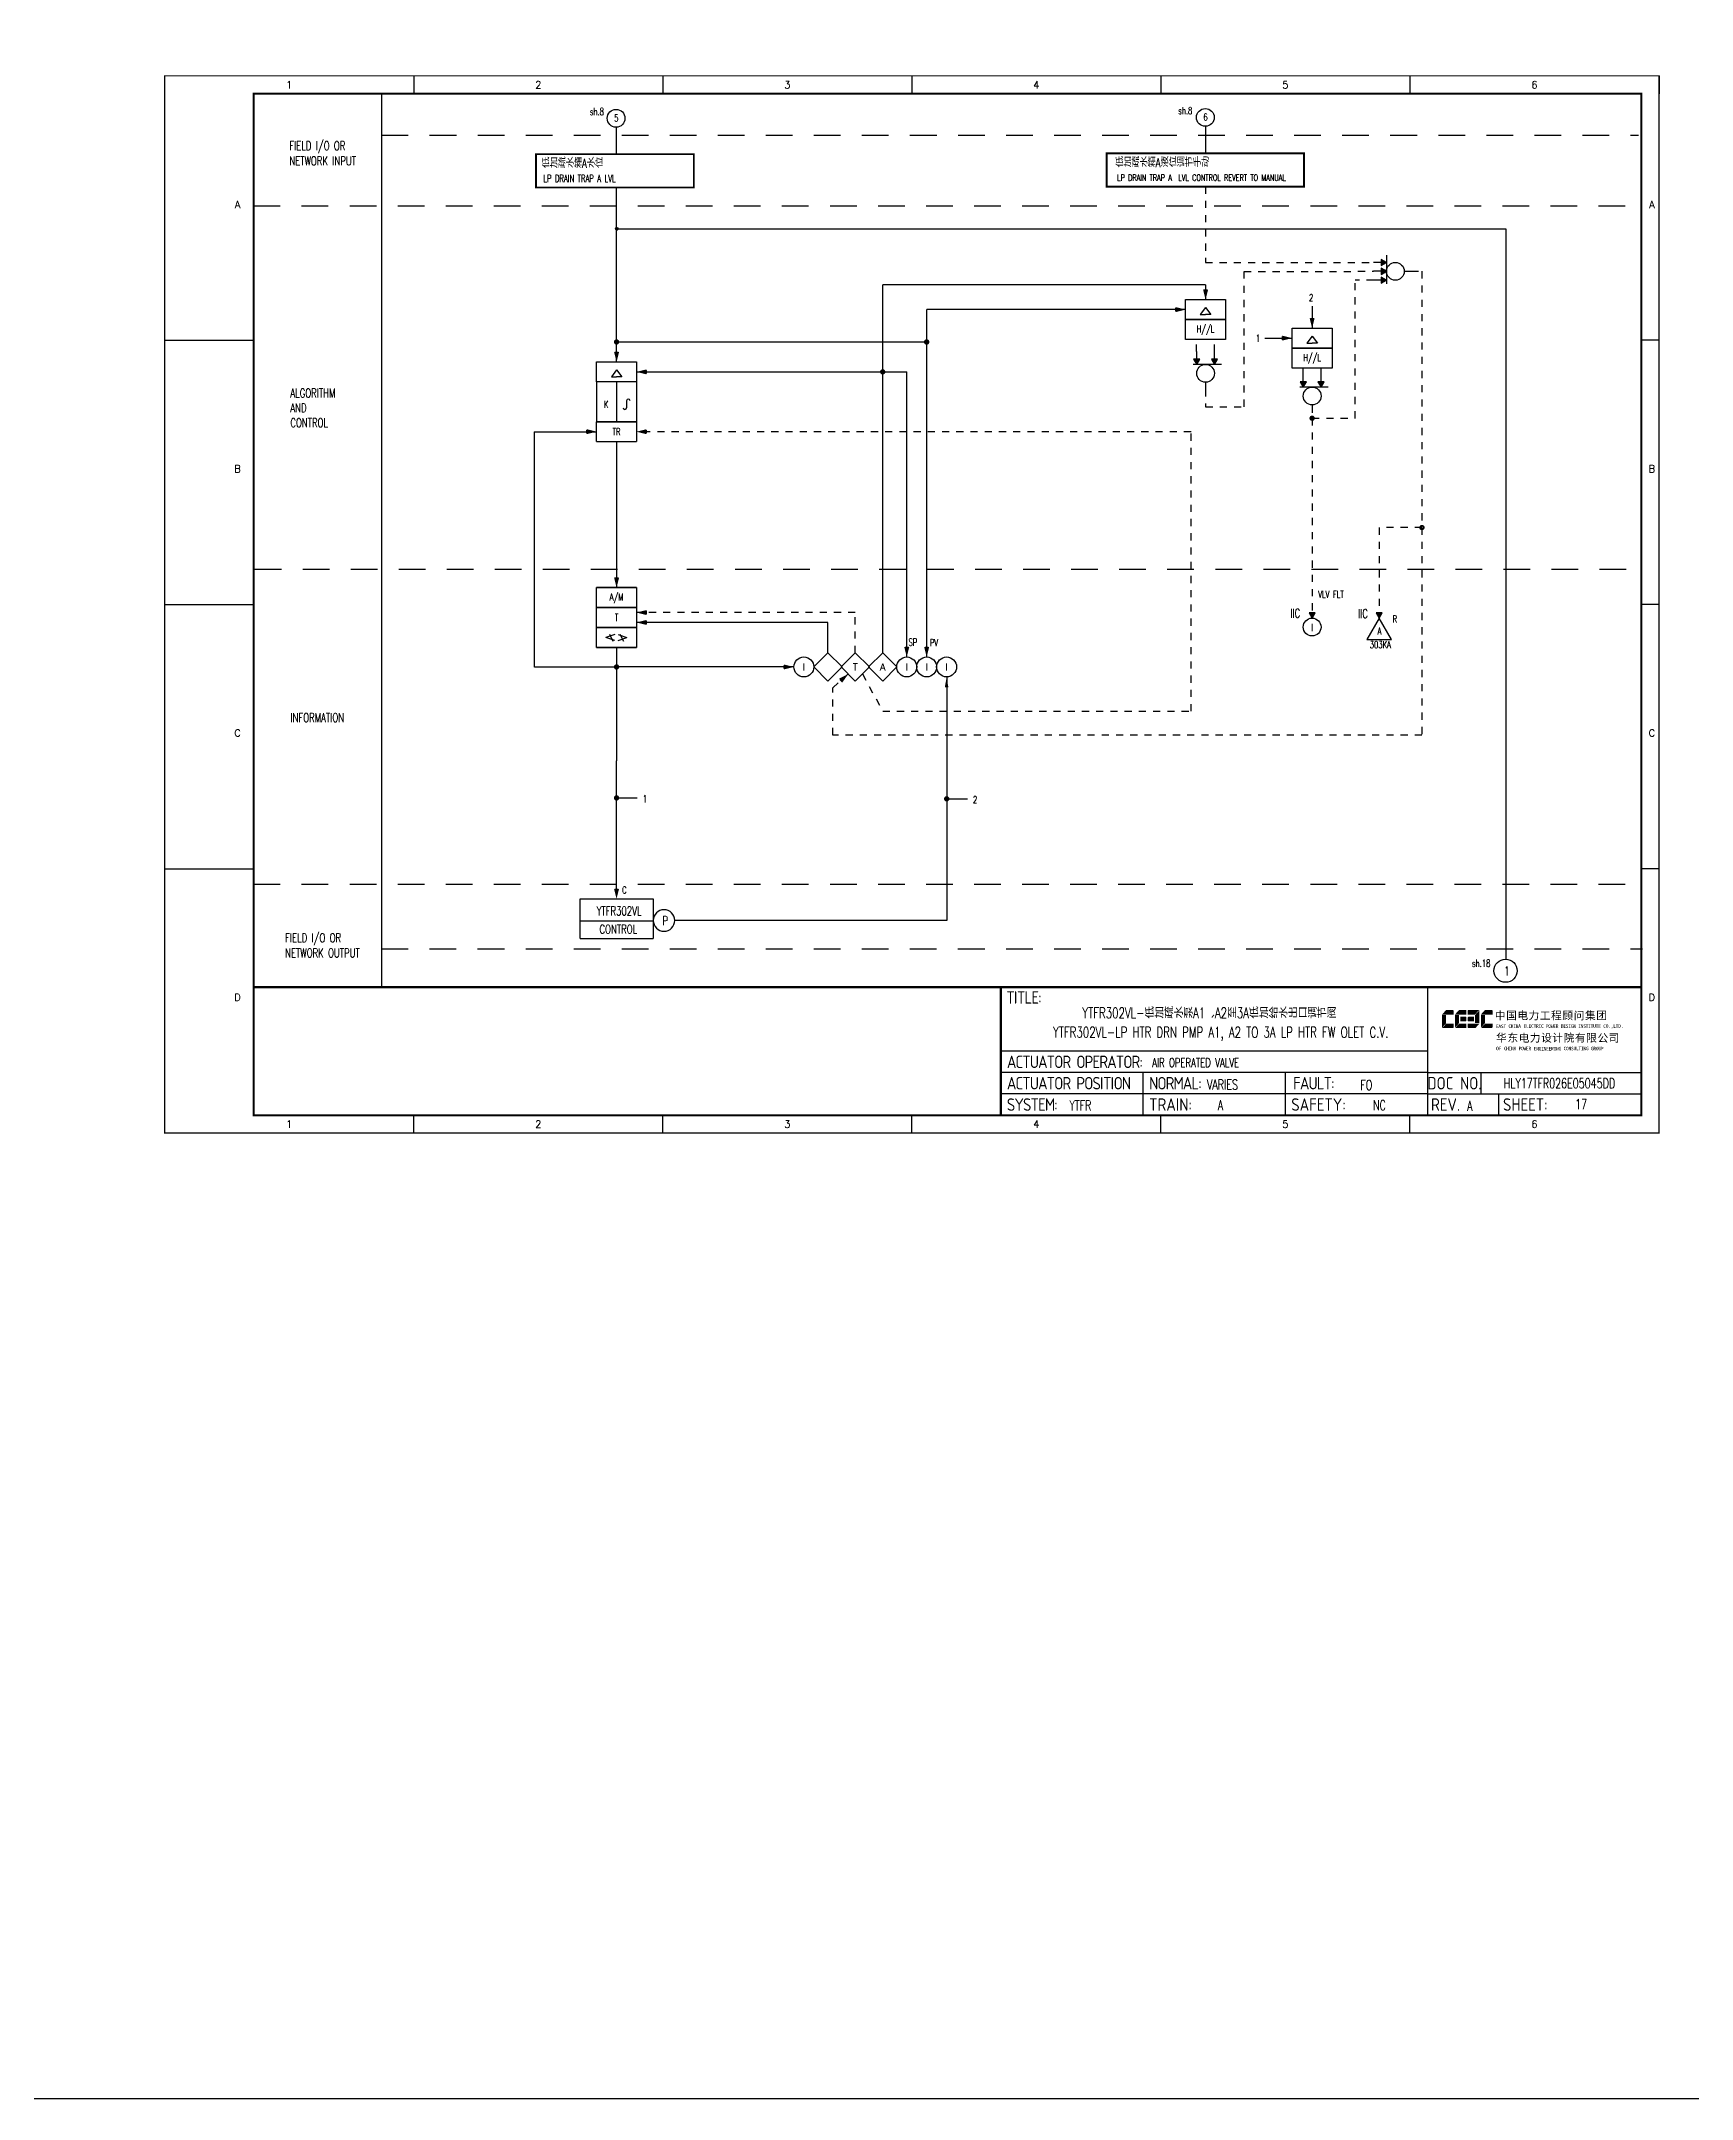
# Model space of a CAD drawing. Header units: millimetres. Extents: x 5560 to 16471, y 4607 to 8234.
# Drawn here: x 8287 to 8751, y 4607 to 5185 of the extents above; entities that cross this region are included whole.
import ezdxf
from ezdxf.enums import TextEntityAlignment as Align

# ---------------------------------------------------------------- set-up
doc = ezdxf.new("R2010")
doc.units = ezdxf.units.MM
for name, pattern in [('D2', [6, 2, -2, 2]), ('DASHED', [0.75, 0.5, -0.25]), ('JIS_02_0.7', [1.35, 0.75, -0.6])]:
    doc.linetypes.add(name, pattern=pattern)
for name, color, linetype in [('ALARM', 4, 'Continuous'), ('BLOCK', 7, 'Continuous'), ('BORDER', 1, 'Continuous'), ('DASH_2', 6, 'D2'), ('INSTRUMENT', 4, 'Continuous'), ('MLINE', 6, 'Continuous'), ('TEXT', 7, 'Continuous'), ('TITLE', 1, 'Continuous'), ('TK', 7, 'Continuous'), ('图框_外框线', 7, 'Continuous'), ('图框_标题栏文字', 6, 'Continuous')]:
    doc.layers.add(name, color=color, linetype=linetype)
doc.styles.add('ecepdi', font='simhei.ttf', dxfattribs={"width": 0.9})
doc.styles.get("Standard").update_dxf_attribs({"font": 'romans.shx', "width": 0.7, "bigfont": '@0hztxta.shx'})
doc.styles.add('工程字', font='gbenor.shx', dxfattribs={"bigfont": 'gbcbig.shx'})

# ---------------------------------------------------------------- blocks, each defined once
blk = doc.blocks.new('USR16')
at = {"layer": 'MLINE', "color": 255}
blk.add_lwpolyline([(0, 0, 0, 2, 0), (0, 4, 1, 1, 0)], format="xyseb", dxfattribs=at)
blk = doc.blocks.new('*X86')
at = {"color": 0}
for p, q in [((207.5, 341.99), (207.51, 342)), ((207.52, 341.87), (207.55, 341.9)), ((207.53, 342.16), (207.57, 342.2)), ((207.56, 341.77), (207.59, 341.8)), ((207.61, 342.1), (207.62, 342.12)), ((207.61, 341.68), (207.62, 341.69)), ((207.62, 342.26), (207.74, 342.37)), ((207.62, 341.83), (207.89, 342.1)), ((207.62, 341.98), (207.75, 342.1)), ((207.69, 341.61), (207.87, 341.8)), ((207.73, 341.8), (207.76, 341.82)), ((207.77, 342.4), (207.84, 342.47)), ((207.77, 341.56), (207.82, 341.6)), ((207.81, 342.3), (207.88, 342.37)), ((207.87, 341.52), (207.91, 341.55)), ((207.9, 342.39), (208.01, 342.5)), ((207.9, 342.25), (207.95, 342.3)), ((207.9, 342.11), (207.99, 342.2)), ((207.9, 341.97), (207.93, 342)), ((207.9, 341.83), (207.97, 341.9)), ((207.9, 341.68), (208.02, 341.8)), ((208, 341.5), (208.05, 341.55)), ((208.02, 342.37), (208.13, 342.48)), ((208.03, 342.1), (208.13, 342.2)), ((208.07, 342), (208.18, 342.1)), ((208.09, 342.3), (208.18, 342.38)), ((208.12, 341.9), (208.18, 341.96)), ((208.16, 341.8), (208.18, 341.82)), ((208.17, 341.53), (208.19, 341.55)), ((208.18, 342.24), (208.23, 342.3)), ((208.18, 341.68), (208.2, 341.7)), ((208.19, 342.4), (208.23, 342.44)), ((208.24, 341.6), (208.44, 341.8)), ((208.31, 342.37), (208.32, 342.39)), ((208.32, 342.1), (208.44, 342.23)), ((208.32, 341.82), (208.45, 341.95)), ((208.37, 342.3), (208.39, 342.31)), ((208.46, 342.1), (208.48, 342.13)), ((208.46, 341.82), (208.47, 341.83)), ((208.5, 342), (208.5, 342))]:
    blk.add_line(p, q, dxfattribs=at)
blk = doc.blocks.new('*X85')
at = {"color": 0}
for p, q in [((207.51, 341.9), (207.62, 341.9)), ((207.54, 342.2), (207.62, 342.2)), ((207.54, 341.8), (208.46, 341.8)), ((207.55, 342.1), (207.62, 342.1)), ((207.6, 342.3), (208.4, 342.3)), ((207.6, 341.7), (207.62, 341.7)), ((207.7, 342.4), (207.9, 342.4)), ((207.7, 341.6), (207.9, 341.6)), ((207.82, 342.1), (207.9, 342.1)), ((207.9, 342.2), (208.18, 342.2)), ((207.9, 341.9), (208.18, 341.9)), ((208.18, 342.4), (208.3, 342.4)), ((208.18, 341.7), (208.4, 341.7)), ((208.18, 341.6), (208.3, 341.6)), ((208.45, 342.2), (208.46, 342.2)), ((208.45, 341.9), (208.49, 341.9))]:
    blk.add_line(p, q, dxfattribs=at)
blk = doc.blocks.new('*X84')
at = {"color": 0}
for p, q in [((207.5, 342), (207.625, 342)), ((207.9, 342), (208.175, 342)), ((208.45, 342), (208.5, 342))]:
    blk.add_line(p, q, dxfattribs=at)
blk = doc.blocks.new('*X83')
at = {"color": 0}
for p, q in [((207.625, 341.75), (207.625, 341.825)), ((207.825, 342.375), (207.9, 342.375))]:
    blk.add_line(p, q, dxfattribs=at)
blk = doc.blocks.new('*X82')
at = {"color": 0}
for p, q in [((207.51, 342.1), (207.55, 342.1)), ((207.53, 341.82), (207.55, 341.82)), ((207.62, 342.1), (207.62, 342.3)), ((207.62, 342.1), (207.82, 342.1)), ((207.62, 341.82), (207.62, 342.02)), ((207.62, 341.82), (207.82, 341.82)), ((207.62, 341.67), (207.62, 341.75)), ((207.67, 342.37), (207.82, 342.37)), ((207.78, 341.55), (207.82, 341.55)), ((207.9, 342.37), (207.9, 342.49)), ((207.9, 342.37), (208.1, 342.37)), ((207.9, 342.1), (207.9, 342.3)), ((207.9, 342.1), (208.1, 342.1)), ((207.9, 341.82), (207.9, 342.02)), ((207.9, 341.82), (208.1, 341.82)), ((207.9, 341.55), (207.9, 341.75)), ((207.9, 341.55), (208.1, 341.55)), ((208.18, 342.37), (208.18, 342.47)), ((208.18, 342.37), (208.33, 342.37)), ((208.18, 342.1), (208.18, 342.3)), ((208.18, 342.1), (208.37, 342.1)), ((208.18, 341.82), (208.18, 342.02)), ((208.18, 341.82), (208.37, 341.82)), ((208.18, 341.55), (208.18, 341.75)), ((208.18, 341.55), (208.22, 341.55)), ((208.45, 342.1), (208.45, 342.22)), ((208.45, 342.1), (208.49, 342.1)), ((208.45, 341.82), (208.45, 342.02)), ((208.45, 341.82), (208.47, 341.82))]:
    blk.add_line(p, q, dxfattribs=at)
blk = doc.blocks.new('USR06')
at = {"layer": 'MLINE'}
blk.add_circle((0, 0), 0.5, dxfattribs=at)
for name in ['*X86', '*X84', '*X82', '*X85', '*X83']:
    blk.add_blockref(name, (-208, -342), dxfattribs=at)
blk = doc.blocks.new('INS00')
at = {"layer": 'INSTRUMENT', "color": 0}
blk.add_lwpolyline([(6, 0, 1), (-6, 0, 1)], format="xyb", close=True, dxfattribs=at)
at = {"layer": 'INSTRUMENT', "flags": 1}
for tag, p in [('INSNAM', (0, 9)), ('INSDGN', (0, -9)), ('INSSUP', (0, -15)), ('INSMAN', (0, -18)), ('INSREM', (0, -21)), ('INSTYP', (0, -12))]:
    blk.add_attdef(tag, text='', height=3, dxfattribs=at).set_placement(p, align=Align.TOP_CENTER)
at = {"layer": 'INSTRUMENT', "width": 0.7}
for tag, p in [('INSIDE', (0, 2)), ('INSSYS', (0, -2))]:
    blk.add_attdef(tag, text='', height=2.5, dxfattribs=at).set_placement(p, align=Align.MIDDLE)
for tag, p in [('INSHH', (6, 3.5)), ('INSL', (6, -3)), ('INSLL', (6, -6))]:
    blk.add_attdef(tag, p, '', height=2.5, dxfattribs=at)
at = {"layer": 'INSTRUMENT', "linetype": 'DASHED', "width": 0.7}
blk.add_attdef('INSH', (6, 0.5), '', height=2.5, dxfattribs=at)
blk = doc.blocks.new('DOT')
at = {"const_width": 0.5}
blk.add_lwpolyline([(-0.25, 0, 1), (0.25, 0, 1)], format="xyb", close=True, dxfattribs=at)
blk = doc.blocks.new('huo')
at = {"layer": 'BORDER'}
for points in [[(-72.15, 909.27), (-73.65, 910.13), (-73.65, 908.4)], [(-72.15, 904.27), (-73.65, 905.13), (-73.65, 903.4)]]:
    blk.add_hatch(color=256, dxfattribs=at).paths.add_polyline_path(points)
for p, q in [((-72.15, 909.27), (-75.75, 909.27)), ((-72.15, 911.28), (-72.15, 903.28)), ((-72.15, 904.27), (-75.75, 904.27)), ((-67.15, 906.77), (-65.15, 906.77))]:
    blk.add_line(p, q, dxfattribs=at)
for points in [[(-72.15, 909.27), (-73.65, 910.13), (-73.65, 908.4)], [(-72.15, 904.27), (-73.65, 905.13), (-73.65, 903.4)]]:
    blk.add_lwpolyline(points, close=True, dxfattribs=at)
blk.add_circle((-69.65, 906.77), 2.5, dxfattribs=at)
blk = doc.blocks.new('A$C1E0003F3')
h = blk.add_hatch(color=152)
edge = h.paths.add_edge_path()
edge.add_ellipse((5.15, 4.41), major_axis=(0, 0.211), ratio=0.769231, start_angle=-90, end_angle=0)
edge.add_line((5.15, 4.62), (3.22, 4.62))
edge.add_line((3.22, 4.62), (2.09, 3.35))
edge.add_line((2.09, 3.35), (5.32, 3.35))
edge.add_line((5.32, 3.35), (5.32, 4.41))
h.paths.add_polyline_path([(3.22, 3.23), (2.09, 3.23), (2.09, -0.36), (3.22, 0.91)])
edge = h.paths.add_edge_path()
edge.add_line((5.32, 0.81), (3.27, 0.81))
edge.add_line((3.27, 0.81), (2.13, -0.46))
edge.add_line((2.13, -0.46), (5.15, -0.46))
edge.add_ellipse((5.15, -0.25), major_axis=(0, 0.211), ratio=0.769231, start_angle=180, end_angle=270)
edge.add_line((5.32, -0.25), (5.32, 0.81))
h = blk.add_hatch(color=152)
edge = h.paths.add_edge_path()
edge.add_ellipse((8.78, 4.41), major_axis=(0, 0.211), ratio=0.769231, start_angle=-90, end_angle=0)
edge.add_line((8.78, 4.62), (6.84, 4.62))
edge.add_line((6.84, 4.62), (5.71, 3.35))
edge.add_line((5.71, 3.35), (8.94, 3.35))
edge.add_line((8.94, 3.35), (8.94, 4.41))
h.paths.add_polyline_path([(6.84, 3.23), (5.71, 3.23), (5.71, -0.36), (6.84, 0.91)])
edge = h.paths.add_edge_path()
edge.add_ellipse((8.78, 2.49), major_axis=(0, 0.211), ratio=0.769231, start_angle=-90, end_angle=0)
edge.add_line((8.78, 2.7), (7.22, 2.7))
edge.add_line((7.22, 2.7), (7.22, 1.44))
edge.add_line((7.22, 1.44), (8.78, 1.44))
edge.add_ellipse((8.78, 1.65), major_axis=(0, 0.211), ratio=0.769231, start_angle=180, end_angle=270)
edge.add_line((8.94, 1.65), (8.94, 2.49))
edge = h.paths.add_edge_path()
edge.add_line((8.94, 0.81), (6.89, 0.81))
edge.add_line((6.89, 0.81), (5.75, -0.46))
edge.add_line((5.75, -0.46), (8.78, -0.46))
edge.add_ellipse((8.78, -0.25), major_axis=(0, 0.211), ratio=0.769231, start_angle=180, end_angle=270)
edge.add_line((8.94, -0.25), (8.94, 0.81))
h = blk.add_hatch(color=1)
edge = h.paths.add_edge_path()
edge.add_line((12.48, 4.62), (9.46, 4.62))
edge.add_ellipse((9.46, 4.41), major_axis=(0, 0.211), ratio=0.769231, start_angle=0, end_angle=90)
edge.add_line((9.3, 4.41), (9.3, 3.35))
edge.add_line((9.3, 3.35), (11.35, 3.35))
edge.add_line((11.35, 3.35), (12.48, 4.62))
h.paths.add_polyline_path([(12.57, 4.56), (11.38, 3.23), (11.38, 0.93), (12.57, 0.93)])
edge = h.paths.add_edge_path()
edge.add_line((11.03, 2.7), (9.46, 2.7))
edge.add_ellipse((9.46, 2.49), major_axis=(0, 0.211), ratio=0.769231, start_angle=0, end_angle=90)
edge.add_line((9.3, 2.49), (9.3, 1.65))
edge.add_ellipse((9.46, 1.65), major_axis=(0, 0.211), ratio=0.769231, start_angle=90, end_angle=180)
edge.add_line((9.46, 1.44), (11.03, 1.44))
edge.add_line((11.03, 1.44), (11.03, 2.7))
h = blk.add_hatch(color=1)
edge = h.paths.add_edge_path()
edge.add_line((12.58, 0.79), (9.3, 0.79))
edge.add_line((9.3, 0.79), (9.3, -0.27))
edge.add_ellipse((9.46, -0.27), major_axis=(0, 0.211), ratio=0.769231, start_angle=90, end_angle=180)
edge.add_line((9.46, -0.48), (11.43, -0.48))
edge.add_line((11.43, -0.48), (12.58, 0.79))
h = blk.add_hatch(color=152)
edge = h.paths.add_edge_path()
edge.add_ellipse((16.11, 4.41), major_axis=(0, 0.211), ratio=0.769231, start_angle=-90, end_angle=0)
edge.add_line((16.11, 4.62), (14.14, 4.62))
edge.add_line((14.14, 4.62), (13, 3.35))
edge.add_line((13, 3.35), (16.27, 3.35))
edge.add_line((16.27, 3.35), (16.27, 4.41))
h.paths.add_polyline_path([(14.14, 3.23), (13, 3.23), (13, -0.36), (14.14, 0.91)])
edge = h.paths.add_edge_path()
edge.add_line((16.27, 0.81), (14.18, 0.81))
edge.add_line((14.18, 0.81), (13.04, -0.46))
edge.add_line((13.04, -0.46), (16.03, -0.46))
edge.add_ellipse((16.03, -0.15), major_axis=(0, 0.316), ratio=0.769231, start_angle=180, end_angle=270)
edge.add_line((16.27, -0.15), (16.27, 0.81))
at = {"layer": 'TITLE', "color": 7, "style": 'ecepdi'}
for s, p in [('中', (16.92, 1.94)), ('国', (20.09, 2)), ('电', (23.25, 1.99)), ('力', (26.39, 1.96)), ('工', (29.53, 1.95)), ('程', (32.71, 1.98)), ('顾', (35.9, 1.98)), ('问', (39.09, 1.94)), ('集', (42.26, 1.98)), ('团', (45.42, 2.01)), ('华', (17.24, -4.31)), ('东', (20.45, -4.29)), ('电', (23.62, -4.35)), ('力', (26.75, -4.32)), ('设', (29.92, -4.3)), ('计', (33.05, -4.31)), ('院', (36.26, -4.29)), ('有', (39.41, -4.29)), ('限', (42.57, -4.32)), ('公', (45.78, -4.38)), ('司', (48.91, -4.35))]:
    blk.add_text(s, height=2.2, dxfattribs=at).set_placement(p)
at = {"layer": 'TITLE', "color": 7, "style": 'ecepdi', "width": 0.975}
for s, p in [('E', (17.58, 0.02)), ('A', (18.29, 0.03)), ('S', (19, 0.03)), ('T', (19.7, 0.03)), ('C', (21.1, 0.09)), ('H', (21.77, 0.09)), ('I', (22.46, 0.09)), ('N', (23.17, 0.1)), ('A', (23.86, 0.1)), ('E', (25.35, 0.09)), ('L', (26.05, 0.11)), ('E', (26.76, 0.1)), ('C', (27.46, 0.12)), ('T', (28.18, 0.11)), ('R', (28.87, 0.1)), ('I', (29.57, 0.11)), ('C', (30.28, 0.1)), ('P', (31.64, 0.09)), ('O', (32.32, 0.08)), ('W', (33.03, 0.08)), ('E', (33.72, 0.08)), ('R', (34.42, 0.09)), ('D', (35.81, 0.1)), ('E', (36.52, 0.1)), ('S', (37.2, 0.1)), ('I', (37.91, 0.09)), ('G', (38.68, 0.11)), ('N', (39.38, 0.09)), ('I', (40.72, 0.07)), ('N', (41.43, 0.08)), ('S', (42.14, 0.08)), ('T', (42.83, 0.08)), ('I', (43.52, 0.09)), ('T', (44.22, 0.07)), ('U', (44.93, 0.07)), ('T', (45.63, 0.08)), ('E', (46.34, 0.09)), ('C', (47.76, 0.11)), ('O', (48.48, 0.1)), ('L', (50.56, 0.1)), ('T', (51.27, 0.1)), ('D', (51.96, 0.1)), ('O', (17.67, -6.18)), ('OF', (18.01, -6.2)), ('F', (18.37, -6.2)), ('C', (19.8, -6.19)), ('H', (20.47, -6.19)), ('I', (21.15, -6.19)), ('N', (21.87, -6.18)), ('A', (22.56, -6.18)), ('P', (23.98, -6.2)), ('O', (24.66, -6.21)), ('W', (25.36, -6.21)), ('E', (26.06, -6.21)), ('R', (26.75, -6.2)), ('E', (28.19, -6.24)), ('N', (28.91, -6.27)), ('G', (29.62, -6.26)), ('I', (30.32, -6.27)), ('N', (31.02, -6.27)), ('E', (31.7, -6.28)), ('E', (32.41, -6.27)), ('R', (33.1, -6.24)), ('I', (33.81, -6.24)), ('N', (34.51, -6.26)), ('G', (35.2, -6.24)), ('C', (36.61, -6.19)), ('O', (37.3, -6.21)), ('N', (38, -6.2)), ('S', (38.71, -6.21)), ('U', (39.41, -6.18)), ('L', (40.11, -6.18)), ('T', (40.81, -6.19)), ('I', (41.51, -6.21)), ('N', (42.2, -6.21)), ('G', (42.91, -6.17)), ('G', (44.29, -6.2)), ('R', (45, -6.21)), ('O', (45.69, -6.22)), ('U', (46.39, -6.2)), ('P', (47.1, -6.23)), ('.', (49.23, 0.1)), (',', (49.87, 0.1)), ('.', (52.72, 0.11))]:
    blk.add_text(s, height=1, dxfattribs=at).set_placement(p, align=Align.MIDDLE_CENTER)
blk = doc.blocks.new('A$C4C92442A')
for p, q in [((70, 297), (70, 292)), ((140, 297), (140, 292)), ((210, 297), (210, 292)), ((280, 297), (280, 292)), ((350, 297), (350, 292)), ((420, 297), (420, 292)), ((0, 222.75), (25, 222.75)), ((420, 222.75), (415, 222.75)), ((0, 148.5), (25, 148.5)), ((420, 148.5), (415, 148.5)), ((0, 74.25), (25, 74.25)), ((420, 74.25), (415, 74.25)), ((70, 0), (70, 5)), ((140, 0), (140, 5)), ((210, 0), (210, 5)), ((280, 0), (280, 5)), ((350, 0), (350, 5))]:
    blk.add_line(p, q)
at = {"color": 4}
blk.add_line((60.97, 292.06), (60.97, 41.06), dxfattribs=at)
at = {"layer": 'MLINE', "color": 4}
blk.add_line((60.97, 292), (60.97, 41.47), dxfattribs=at)
at = {"layer": 'MLINE', "color": 4, "linetype": 'JIS_02_0.7', "ltscale": 10}
for p, q in [((60.98, 280.37), (414.21, 280.37)), ((25, 260.5), (415, 260.5)), ((25.3, 158.43), (414.81, 158.43)), ((25, 69.96), (415, 69.96)), ((60.97, 51.77), (415.31, 51.77))]:
    blk.add_line(p, q, dxfattribs=at)
at = {"layer": '图框_外框线'}
for p, q in [((355, 5), (355, 41)), ((355, 23), (235, 23)), ((355, 17), (235, 17)), ((275, 11), (275, 17)), ((315, 11), (315, 17)), ((355, 17), (415, 17)), ((370, 11), (370, 17)), ((355, 11), (235, 11)), ((355, 11), (235, 11)), ((275, 5), (275, 11)), ((315, 5), (315, 11)), ((355, 11), (415, 11)), ((375, 5), (375, 11))]:
    blk.add_line(p, q, dxfattribs=at)
for points, const_width in [([(0, 0), (420, 0), (420, 297), (0, 297)], 0.3), ([(25, 5), (415, 5), (415, 292), (25, 292)], 0.6)]:
    blk.add_lwpolyline(points, close=True, dxfattribs=dict(at, const_width=const_width))
at = {"layer": '图框_外框线', "const_width": 0.6}
blk.add_lwpolyline([(235, 41), (25, 41)], dxfattribs=at)
at = {"layer": '图框_外框线'}
blk.add_lwpolyline([(415, 41, 0.6, 0.6, 0), (235, 41, 0.6, 0.6, 0), (235, 5, 0, 0, 0)], format="xyseb", dxfattribs=at)
blk.add_blockref('A$C1E0003F3', (356.94, 29.95))
at = {"layer": 'MLINE', "color": 4, "char_height": 2.5, "width": 31.8959, "attachment_point": 1}
for s, insert in [('FIELD I/O OR', (35.03, 278.64)), ('NETWORK INPUT', (35.03, 274.39)), ('ALGORITHM\\PAND\\PCONTROL', (35.32, 209.16)), ('INFORMATION', (35.35, 117.98)), ('FIELD I/O OR', (33.84, 56.09)), ('NETWORK OUTPUT', (33.84, 51.84))]:
    blk.add_mtext(s, dxfattribs=dict(at, insert=insert))
at = {"layer": 'TK', "color": 3}
for s, p in [('1', (35, 294.5)), ('2', (105, 294.5)), ('3', (175, 294.5)), ('4', (245, 294.5)), ('5', (315, 294.5)), ('6', (385, 294.5)), ('1', (35, 2.5)), ('2', (105, 2.5)), ('3', (175, 2.5)), ('4', (245, 2.5)), ('5', (315, 2.5)), ('6', (385, 2.5))]:
    blk.add_text(s, height=2, dxfattribs=at).set_placement(p, align=Align.MIDDLE)
for s, p in [('A', (20.5, 259.88)), ('A', (418, 259.88)), ('B', (20.5, 185.62)), ('B', (418, 185.62)), ('C', (20.5, 111.38)), ('C', (418, 111.38)), ('D', (20.5, 37.12)), ('D', (418, 37.12))]:
    blk.add_text(s, height=2, dxfattribs=at).set_placement(p, align=Align.CENTER)
at = {"layer": '图框_标题栏文字', "char_height": 3.5, "style": '工程字'}
for s, insert, width, attachment_point in [('{\\T0.9; TITLE:}', (234.86, 38.09), 14.2249, 4), ('{\\T0.9; ACTUATOR OPERATOR:}', (235, 20), 40, 4), ('{\\T0.9; ACTUATOR POSITION}', (235, 14), 45, 4), ('{\\T0.9; NORMAL:}', (275, 14), 18.2557, 4), ('{\\T0.9; FAULT:}', (315.44, 14), 15, 4), ('DOC NO.', (362.5, 14), 15, 5), ('{\\T0.9; SYSTEM:}', (235, 8), 17.9526, 4), ('{\\T0.9; }TRAIN: ', (275, 8), 17.6638, 4), ('SAFETY:', (324.3, 8), 22.3993, 5), ('REV.', (360, 8), 10, 5), ('SHEET:', (382.42, 8), 20, 5)]:
    blk.add_mtext(s, dxfattribs=dict(at, insert=insert, width=width, attachment_point=attachment_point))

msp = doc.modelspace()

# ---------------------------------------------------------------- hatches: boundary and pattern name
for points in [[(8643.88, 5022.92), (8644.74, 5024.42), (8643.01, 5024.42)], [(8662.74, 5022.92), (8663.6, 5024.42), (8661.87, 5024.42)]]:
    msp.add_hatch(color=256).paths.add_polyline_path(points)
at = {"layer": 'BORDER'}
for points in [[(8664.76, 5122.87), (8663.26, 5123.73), (8663.26, 5122)], [(8664.76, 5120.37), (8663.26, 5121.23), (8663.26, 5119.5)], [(8664.76, 5117.87), (8663.26, 5118.73), (8663.26, 5117)]]:
    msp.add_hatch(color=256, dxfattribs=at).paths.add_polyline_path(points)

# ---------------------------------------------------------------- linework, layer by layer
at = {"color": 0}
for p, q in [((8448.29, 5160.85), (8448.29, 5153.25)), ((8613.88, 5161.1), (8613.88, 5153.5)), ((8470.1, 5143.91), (8470.1, 5153.25)), ((8641.61, 5144.16), (8641.61, 5153.5)), ((8470.1, 5143.91), (8425.76, 5143.91)), ((8448.39, 5009.21), (8448.39, 4982.82)), ((8541.18, 5006.41), (8541.18, 4937.97)), ((8448.39, 4946.94), (8448.39, 4982.82)), ((8438.2, 4937.9), (8458.71, 4937.9)), ((8541.18, 4937.97), (8464.76, 4937.97)), ((8438.2, 4932.91), (8458.71, 4932.91))]:
    msp.add_line(p, q, dxfattribs=at)
msp.add_line((8448.39, 5094.91), (8448.39, 5143.91))
at = {"linetype": 'D2'}
for p, q in [((8674.75, 5048.37), (8662.74, 5048.37)), ((8662.74, 5048.37), (8662.74, 5024.42))]:
    msp.add_line(p, q, dxfattribs=at)
for points in [[(7160.94, 8068.2), (15336.96, 8068.2), (15336.96, 4606.91), (7160.94, 4606.91)], [(8643.88, 5022.92), (8644.74, 5024.42), (8643.01, 5024.42)], [(8662.74, 5022.92), (8663.6, 5024.42), (8661.87, 5024.42)]]:
    msp.add_lwpolyline(points, close=True)
at = {"color": 0, "const_width": 0.5}
for points in [[(8425.76, 5153.25), (8470.1, 5153.25), (8470.1, 5143.91), (8425.76, 5143.91), (8425.76, 5153.25)], [(8586.15, 5153.5), (8641.61, 5153.5), (8641.61, 5144.16), (8586.15, 5144.16), (8586.15, 5153.5)]]:
    msp.add_lwpolyline(points, dxfattribs=at)
at = {"const_width": 0.5}
for points in [[(8447.89, 5100.51, 1), (8448.89, 5100.51, 1)], [(8535.05, 5100.51, 1), (8536.05, 5100.51, 1)], [(8522.69, 5092.11, 1), (8523.69, 5092.11, 1)], [(8643.38, 5079.09, 1), (8644.38, 5079.09, 1)], [(8674.25, 5048.37, 1), (8675.25, 5048.37, 1)], [(8447.89, 5009.21, 1), (8448.89, 5009.21, 1)], [(8447.89, 4972.41, 1), (8448.89, 4972.41, 1)], [(8540.68, 4972.16, 1), (8541.68, 4972.16, 1)]]:
    msp.add_lwpolyline(points, format="xyb", close=True, dxfattribs=at)
at = {"color": 1}
msp.add_lwpolyline([(8666.2, 5016.92), (8662.74, 5022.92), (8659.27, 5016.92)], close=True, dxfattribs=at)
at = {"color": 0}
msp.add_lwpolyline([(8438.2, 4932.91), (8438.2, 4944.03), (8458.71, 4944.03), (8458.71, 4932.91)], dxfattribs=at)
at = {"color": 1}
for centre, radius in [((8448.26, 5163.36), 2.5), ((8613.86, 5163.61), 2.5), ((8698.24, 4923.85), 3.25)]:
    msp.add_circle(centre, radius, dxfattribs=at)
msp.add_circle((8643.88, 5020.42), 2.5)
at = {"layer": 'ALARM', "color": 0}
for points in [[(8507.79, 5005.25), (8503.83, 5009.21), (8507.79, 5013.17), (8511.75, 5009.21)], [(8515.49, 5005.25), (8511.53, 5009.21), (8515.49, 5013.17), (8519.45, 5009.21)], [(8523.19, 5005.25), (8519.23, 5009.21), (8523.19, 5013.17), (8527.15, 5009.21)]]:
    msp.add_lwpolyline(points, close=True, dxfattribs=at)
at = {"layer": 'BLOCK', "color": 0}
for p, q in [((8608.33, 5112.41), (8619.53, 5112.41)), ((8608.33, 5106.81), (8608.33, 5112.41)), ((8619.53, 5112.41), (8619.53, 5106.81)), ((8619.53, 5106.81), (8608.33, 5106.81)), ((8608.33, 5106.81), (8619.53, 5106.81)), ((8608.33, 5101.21), (8608.33, 5106.81)), ((8619.53, 5106.81), (8619.53, 5101.21)), ((8619.53, 5101.21), (8608.33, 5101.21)), ((8638.29, 5104.39), (8649.49, 5104.39)), ((8638.29, 5098.79), (8638.29, 5104.39)), ((8649.49, 5104.39), (8649.49, 5098.79)), ((8442.79, 5094.91), (8453.99, 5094.91)), ((8442.79, 5089.31), (8442.79, 5094.91)), ((8453.99, 5094.91), (8453.99, 5089.31)), ((8649.49, 5098.79), (8638.29, 5098.79)), ((8638.29, 5098.79), (8649.49, 5098.79)), ((8638.29, 5093.19), (8638.29, 5098.79)), ((8649.49, 5098.79), (8649.49, 5093.19)), ((8453.99, 5089.31), (8442.79, 5089.31)), ((8649.49, 5093.19), (8638.29, 5093.19)), ((8442.79, 5078.11), (8453.99, 5078.11)), ((8453.99, 5078.11), (8442.79, 5078.11)), ((8442.79, 5072.51), (8442.79, 5078.11)), ((8453.99, 5078.11), (8453.99, 5072.51)), ((8442.79, 5031.5), (8453.99, 5031.5)), ((8442.79, 5031.5), (8453.99, 5031.5)), ((8453.99, 5031.5), (8442.79, 5031.5)), ((8442.79, 5025.9), (8442.79, 5031.5)), ((8453.99, 5031.5), (8453.99, 5025.9)), ((8442.79, 5025.9), (8453.99, 5025.9)), ((8453.99, 5025.9), (8442.79, 5025.9)), ((8442.79, 5025.9), (8453.99, 5025.9)), ((8442.79, 5020.3), (8442.79, 5025.9)), ((8453.99, 5025.9), (8453.99, 5020.3)), ((8442.79, 5020.3), (8453.99, 5020.3)), ((8442.79, 5020.3), (8453.99, 5020.3)), ((8453.99, 5020.3), (8442.79, 5020.3)), ((8442.79, 5014.7), (8442.79, 5020.3)), ((8453.99, 5020.3), (8453.99, 5014.7)), ((8453.99, 5014.7), (8442.79, 5014.7)), ((8442.79, 5014.7), (8453.99, 5014.7))]:
    msp.add_line(p, q, dxfattribs=at)
at = {"layer": 'BORDER'}
for p, q in [((8664.76, 5122.87), (8661.17, 5122.87)), ((8664.76, 5124.88), (8664.76, 5116.88)), ((8664.76, 5120.37), (8661.17, 5120.37)), ((8664.76, 5117.87), (8661.17, 5117.87)), ((8669.76, 5120.37), (8671.76, 5120.37))]:
    msp.add_line(p, q, dxfattribs=at)
for points in [[(8664.76, 5122.87), (8663.26, 5123.73), (8663.26, 5122)], [(8664.76, 5120.37), (8663.26, 5121.23), (8663.26, 5119.5)], [(8664.76, 5117.87), (8663.26, 5118.73), (8663.26, 5117)]]:
    msp.add_lwpolyline(points, close=True, dxfattribs=at)
msp.add_circle((8667.26, 5120.37), 2.5, dxfattribs=at)
at = {"layer": 'DASH_2', "color": 0}
for p, q in [((8613.88, 5144.16), (8613.88, 5122.85)), ((8613.88, 5122.85), (8661.17, 5122.87)), ((8624.76, 5120.32), (8661.17, 5120.37)), ((8624.76, 5082.31), (8624.76, 5120.32)), ((8661.17, 5117.87), (8656.01, 5117.88)), ((8656.01, 5079.08), (8656.01, 5117.88)), ((8671.76, 5120.37), (8674.76, 5120.37)), ((8674.76, 5120.37), (8674.76, 4990.07)), ((8611.43, 5097.8), (8611.43, 5101.21)), ((8616.43, 5097.8), (8616.43, 5101.21)), ((8641.39, 5091.43), (8641.39, 5093.19)), ((8646.39, 5091.43), (8646.39, 5093.19)), ((8613.93, 5087.21), (8613.93, 5082.31)), ((8613.93, 5082.31), (8624.76, 5082.31)), ((8643.89, 5082.59), (8643.89, 5079.08)), ((8643.88, 5079.09), (8643.88, 5024.42)), ((8643.89, 5079.08), (8656.01, 5079.08)), ((8609.87, 5075.31), (8453.99, 5075.31)), ((8609.87, 4996.78), (8609.87, 5075.31)), ((8515.49, 5024.5), (8453.99, 5024.5)), ((8515.49, 5013.17), (8515.49, 5024.5)), ((8509.19, 5003.37), (8513.51, 5007.23)), ((8517.47, 5007.23), (8523.19, 4996.78)), ((8509.19, 4990.07), (8509.19, 5003.37)), ((8523.19, 4996.78), (8609.79, 4996.78)), ((8674.76, 4990.07), (8509.19, 4990.07))]:
    msp.add_line(p, q, dxfattribs=at)
for points in [[(8613.93, 5115.3, 1, 0, 0), (8613.93, 5112.35, 0, 0, 0)], [(8605.38, 5109.61, 1, 0, 0), (8608.33, 5109.61, 0, 0, 0)], [(8643.89, 5107.29, 1, 0, 0), (8643.89, 5104.33, 0, 0, 0)], [(8635.34, 5101.59, 1, 0, 0), (8638.29, 5101.59, 0, 0, 0)], [(8448.39, 5097.8, 1, 0, 0), (8448.39, 5094.85, 0, 0, 0)], [(8456.94, 5092.11, 1, 0, 0), (8453.99, 5092.11, 0, 0, 0)], [(8439.84, 5075.31, 1, 0, 0), (8442.79, 5075.31, 0, 0, 0)], [(8456.94, 5075.31, 1, 0, 0), (8453.99, 5075.31, 0, 0, 0)], [(8448.39, 5034.39, 1, 0, 0), (8448.39, 5031.44, 0, 0, 0)], [(8456.94, 5024.5, 1, 0, 0), (8453.99, 5024.5, 0, 0, 0)], [(8456.94, 5021.7, 1, 0, 0), (8453.99, 5021.7, 0, 0, 0)], [(8529.95, 5014.9, 1, 0, 0), (8529.95, 5011.95, 0, 0, 0)], [(8535.55, 5014.9, 1, 0, 0), (8535.55, 5011.95, 0, 0, 0)], [(8495.28, 5009.21, 1, 0, 0), (8498.23, 5009.21, 0, 0, 0)], [(8511.35, 5005.22, 1, 0, 0), (8513.51, 5007.23, 0, 0, 0)], [(8541.15, 5003.45, 1, 0, 0), (8541.15, 5006.41, 0, 0, 0)], [(8448.39, 4946.94, 1, 0, 0), (8448.39, 4943.99, 0, 0, 0)]]:
    msp.add_lwpolyline(points, format="xyseb", dxfattribs=at)
at = {"layer": 'INSTRUMENT', "color": 0}
for p, q in [((8613.93, 5110.17), (8612.46, 5108.21)), ((8612.46, 5108.21), (8613.93, 5108.21)), ((8613.93, 5110.17), (8615.4, 5108.21)), ((8615.4, 5108.21), (8613.93, 5108.21)), ((8643.89, 5102.15), (8642.42, 5100.19)), ((8642.42, 5100.19), (8643.89, 5100.19)), ((8643.89, 5102.15), (8645.36, 5100.19)), ((8645.36, 5100.19), (8643.89, 5100.19)), ((8442.79, 5089.31), (8442.79, 5078.11)), ((8448.39, 5092.67), (8446.92, 5090.71)), ((8446.92, 5090.71), (8448.39, 5090.71)), ((8448.39, 5092.67), (8449.86, 5090.71)), ((8449.86, 5090.71), (8448.39, 5090.71)), ((8448.39, 5089.31), (8448.39, 5078.11)), ((8453.99, 5089.31), (8453.99, 5078.11)), ((8451.19, 5083.99), (8451.19, 5082.03)), ((8442.79, 5072.51), (8453.99, 5072.51)), ((8447.86, 5018.28), (8445.41, 5017.47)), ((8446.39, 5018.45), (8447.37, 5016.49)), ((8448.84, 5018.28), (8451.29, 5017.47)), ((8449.33, 5018.45), (8450.31, 5016.49)), ((8447.86, 5016.65), (8445.41, 5017.47)), ((8448.84, 5016.65), (8451.29, 5017.47))]:
    msp.add_line(p, q, dxfattribs=at)
for points in [[(8507.79, 5010.93, 0, 0.49, 0), (8507.79, 5009.95, 0, 0, 0), (8507.79, 5008.97, 0, 0, 0)], [(8507.79, 5007.01, 0, 0.49, 0), (8507.79, 5007.99, 0, 0, 0), (8507.79, 5008.97, 0, 0, 0)]]:
    msp.add_lwpolyline(points, format="xyseb", dxfattribs=at)
for centre in [(8501.03, 5009.21), (8529.95, 5009.21), (8535.55, 5009.21), (8541.15, 5009.21)]:
    msp.add_circle(centre, 2.8, dxfattribs=at)
for centre, start, end in [((8450.7, 5082.03), 180, 0), ((8451.68, 5083.99), 0, 180)]:
    msp.add_arc(centre, 0.49, start, end, dxfattribs=at)
at = {"layer": 'MLINE', "color": 0}
for p, q in [((8448.39, 5132.34), (8698.34, 5132.34)), ((8698.4, 4927.12), (8698.4, 5132.34)), ((8523.19, 5013.17), (8523.19, 5116.61)), ((8613.93, 5116.61), (8523.19, 5116.61)), ((8613.93, 5116.61), (8613.93, 5112.41)), ((8535.55, 5012.01), (8535.55, 5109.61)), ((8608.33, 5109.61), (8535.55, 5109.61)), ((8643.89, 5110.56), (8643.89, 5104.39)), ((8448.39, 5100.51), (8521.79, 5100.51)), ((8521.79, 5100.51), (8535.55, 5100.51)), ((8630.62, 5101.59), (8638.29, 5101.59)), ((8453.99, 5092.11), (8529.95, 5092.11)), ((8529.95, 5012.01), (8529.95, 5092.11)), ((8425.19, 5075.31), (8442.79, 5075.31)), ((8425.19, 5075.31), (8425.19, 5009.18)), ((8448.39, 5072.51), (8448.39, 5031.5)), ((8507.79, 5021.7), (8453.99, 5021.7)), ((8507.79, 5013.17), (8507.79, 5021.7)), ((8448.39, 5014.7), (8448.39, 5009.12)), ((8448.37, 5009.13), (8425.29, 5009.13)), ((8498.23, 5009.21), (8448.39, 5009.21)), ((8448.39, 4972.41), (8454.19, 4972.41)), ((8541.18, 4972.16), (8546.98, 4972.16))]:
    msp.add_line(p, q, dxfattribs=at)

# ---------------------------------------------------------------- block references
at = {"rotation": 270}
for p in [(7707.17, 5022.06), (7737.13, 5015.68)]:
    msp.add_blockref('huo', p, dxfattribs=at)
at = {"layer": 'DASH_2', "color": 0, "xscale": 0.7000000000007276, "yscale": 0.7000000000007276, "zscale": 0.7}
for name, p in [('USR06', (8535.55, 5100.51)), ('USR06', (8523.19, 5092.11)), ('USR06', (8643.88, 5079.09)), ('USR16', (8535.55, 5012.01)), ('USR06', (8448.39, 4972.41)), ('DOT', (8541.18, 4972.16))]:
    msp.add_blockref(name, p, dxfattribs=at)
at = {"layer": 'DASH_2', "color": 0, "yscale": 0.7000000000007276, "zscale": 0.7}
for p, xscale, rotation in [((8453.99, 5075.31), 0.7000000000007276, 270), ((8453.99, 5024.5), -0.7000000000007276, 270), ((8453.99, 5021.7), -0.7000000000007276, 270), ((8513.51, 5007.23), 0.6999999999984068, 130.9473435082727)]:
    msp.add_blockref('USR16', p, dxfattribs=dict(at, xscale=xscale, rotation=rotation))
at = {"layer": 'MLINE', "color": 255}
msp.add_blockref('A$C4C92442A', (8321.38, 4878.26), dxfattribs=at)
at = {"layer": 'MLINE', "color": 0, "yscale": 0.7000000000007276, "zscale": 0.7}
for name, p, xscale in [('USR06', (8448.46, 5132.34), 0.7000000000007276), ('USR16', (8613.93, 5112.41), 0.7000000000007276), ('USR16', (8643.89, 5104.39), 0.7000000000007276), ('USR06', (8448.39, 5100.51), 0.7000000000007276), ('USR16', (8448.39, 5094.91), 0.7000000000007276), ('USR16', (8448.39, 5031.5), 0.7000000000007276), ('USR16', (8529.95, 5012.01), -0.7000000000007276), ('USR06', (8448.39, 5009.21), 0.7000000000007276), ('USR16', (8448.39, 4944.05), 0.7000000000007276)]:
    msp.add_blockref(name, p, dxfattribs=dict(at, xscale=xscale))
for p, xscale, rotation in [((8608.33, 5109.61), 0.7000000000007276, 90), ((8638.29, 5101.59), 0.7000000000007276, 90), ((8453.99, 5092.11), -0.7000000000007276, 270), ((8442.79, 5075.31), 0.7000000000007276, 90), ((8498.23, 5009.21), 0.7000000000007276, 90)]:
    msp.add_blockref('USR16', p, dxfattribs=dict(at, xscale=xscale, rotation=rotation))
at = {"layer": 'TEXT', "color": 0, "xscale": 0.5040000000008149, "yscale": 0.5040000000008149, "zscale": 0.504}
msp.add_blockref('INS00', (8461.73, 4937.98), dxfattribs=at)

# ---------------------------------------------------------------- texts
at = {"width": 0.7}
msp.add_text('I', height=2, dxfattribs=at).set_placement((8643.91, 5019.29), align=Align.CENTER)
at = {"color": 1, "width": 0.7}
msp.add_text('A', height=2, dxfattribs=at).set_placement((8662.82, 5018.29), align=Align.CENTER)
at = {"width": 0.7}
for s, p in [('YTFR302VL-低加疏水泵A1、A2至3A低加给水出口调节阀', (8579.3, 4910.52)), ('YTFR302VL-LP HTR DRN PMP A1, A2 TO 3A LP HTR FW OLET C.V.', (8571.07, 4905.09))]:
    msp.add_text(s, height=3, dxfattribs=at).set_placement(p)
at = {"color": 0, "attachment_point": 1}
for s, insert, char_height, width in [('sh.8', (8440.88, 5166.26), 2, 73.0067), ('5', (8447.73, 5164.47), 2, 73.0067), ('sh.8', (8606.24, 5166.51), 2, 73.0067), ('6', (8613.33, 5164.72), 2, 73.0067), ('低加疏水箱A水位', (8427.29, 5151.97), 2.5, 73.0067), ('低加疏水箱A液位调节手动', (8588.55, 5152.17), 2.5, 73.0067), ('LP DRAIN TRAP A LVL ', (8427.84, 5147.46), 2, 73.0067), ('LP DRAIN TRAP A  LVL CONTROL REVERT TO MANUAL', (8589.08, 5147.58), 1.8, 73.0067), ('VLV FLT', (8645.58, 5030.63), 2, 73.0067), ('YTFR302VL', (8442.79, 4941.91), 2.5, 73.0067), ('P', (8461.3, 4939.17), 2.5, 2.5986), ('CONTROL', (8443.6, 4936.78), 2.5, 73.0067), ('sh.18', (8688.82, 4926.97), 2, 73.0067), ('1', (8697.85, 4925.06), 2.5, 73.0067)]:
    msp.add_mtext(s, dxfattribs=dict(at, insert=insert, char_height=char_height, width=width))
at = {"attachment_point": 1}
for s, insert, char_height, width in [('IIC', (8637.76, 5025.55), 2.5, 4.5039), ('IIC', (8656.79, 5025.46), 2.5, 4.5039), ('R', (8666.47, 5023.66), 2, 73.0067), ('303KA', (8660.08, 5016.46), 2, 73.0067), ('AIR OPERATED VALVE', (8598.92, 4899.29), 2.5, 33.8052), ('VARIES', (8614.33, 4893.28), 2.8, 8.5983), ('FO', (8657.45, 4893.15), 2.8, 8.5983), ('YTFR', (8575.7, 4887.43), 2.8, 8.5983), ('A', (8617.4, 4887.47), 2.8, 8.5983), ('NC', (8660.98, 4887.47), 2.8, 8.5983), ('A', (8687.43, 4887.28), 2.8, 8.5983)]:
    msp.add_mtext(s, dxfattribs=dict(at, insert=insert, char_height=char_height, width=width))
at = {"width": 0.7}
for tag, p, s in [('HLY17TFR026E05045DD', (8697.73, 4890.84), ''), ('17', (8717.8, 4884.98), '1')]:
    msp.add_attdef(tag, p, s, height=2.8, dxfattribs=at)
at = {"layer": 'ALARM', "color": 0}
for s, p in [('T', (8515.49, 5009.21)), ('A', (8523.19, 5009.21))]:
    msp.add_text(s, height=2, dxfattribs=at).set_placement(p, align=Align.MIDDLE)
at = {"layer": 'BLOCK', "color": 0, "width": 0.7}
for s, p in [('2', (8643.6, 5112.98)), ('H//L', (8613.93, 5104.01)), ('1', (8628.66, 5101.57)), ('H//L', (8643.89, 5095.99)), ('K', (8445.46, 5083.01)), ('TR', (8448.39, 5075.31)), ('A/M', (8448.39, 5028.7)), ('T', (8448.39, 5023.1)), ('SP', (8531.67, 5016.17)), ('PV', (8537.62, 5016.04)), ('1', (8456.36, 4972.15)), ('2', (8549.15, 4971.9))]:
    msp.add_text(s, height=2, dxfattribs=at).set_placement(p, align=Align.MIDDLE)
at = {"layer": 'BLOCK', "color": 0, "insert": (8449.94, 4947.55), "char_height": 2, "width": 5.4746, "attachment_point": 1}
msp.add_mtext('C', dxfattribs=at)
at = {"layer": 'INSTRUMENT', "color": 0, "width": 0.7}
for p in [(8501.03, 5009.21), (8529.95, 5009.21), (8535.55, 5009.21), (8541.15, 5009.21)]:
    msp.add_text('I', height=2, dxfattribs=at).set_placement(p, align=Align.MIDDLE)

doc.saveas('drawing.dxf')
